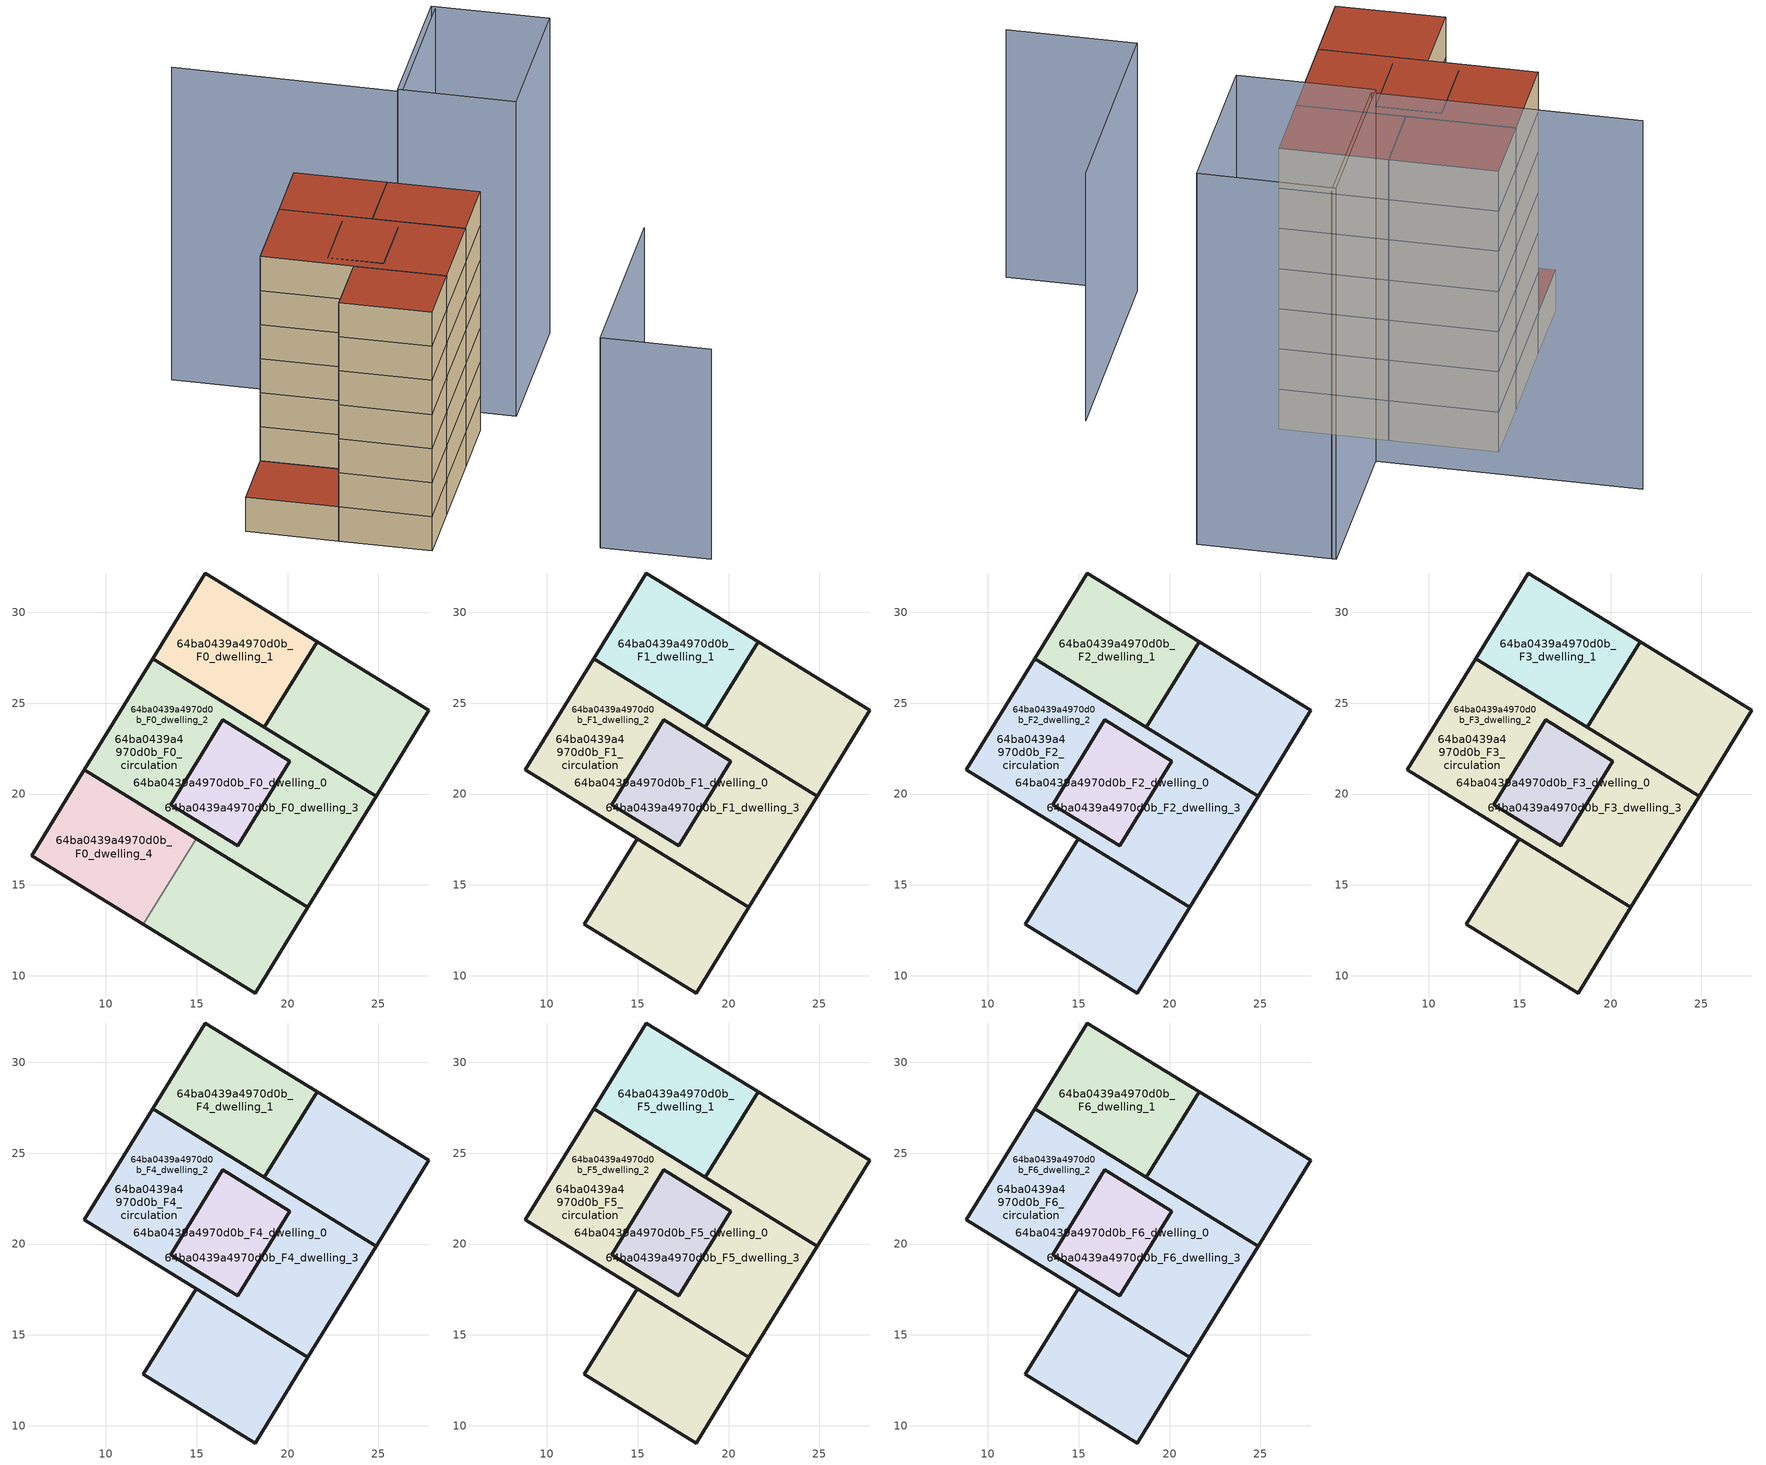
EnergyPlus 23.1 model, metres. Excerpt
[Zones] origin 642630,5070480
64ba0439a4970d0b_F0_dwelling_0
 floor ground (EU_floor_Construction): 18.73,23.67 24.88,19.89 21.12,13.77 14.97,17.55 8.82,21.33 12.58,27.45 z0; 27.78,24.61 24.88,19.89 18.73,23.67 21.63,28.39 z0
 wall outside (EU_wall_Construction): 27.78,24.61 21.63,28.39 18.73,23.67 24.88,19.89 27.78,24.61 z0:3
64ba0439a4970d0b_F0_dwelling_1
 floor ground (EU_floor_Construction): 21.63,28.39 18.73,23.67 12.58,27.45 15.48,32.17 z0
 wall outside (EU_wall_Construction): 21.63,28.39 15.48,32.17 12.58,27.45 18.73,23.67 21.63,28.39 z0:3
64ba0439a4970d0b_F0_dwelling_2
 floor ground (EU_floor_Construction): 24.88,19.89 21.12,13.77 14.97,17.55 17.26,17.14 20.13,21.81 18.73,23.67 z0; 18.73,23.67 20.13,21.81 16.44,24.07 13.57,19.41 17.26,17.14 14.97,17.55 8.82,21.33 12.58,27.45 z0; 27.78,24.61 24.88,19.89 18.73,23.67 21.63,28.39 z0; 21.12,13.77 18.22,9.05 12.07,12.83 14.97,17.55 z0; 20.13,21.81 17.26,17.14 13.57,19.41 16.44,24.07 z0
 wall outside (EU_wall_Construction): 21.12,13.77 24.88,19.89 18.73,23.67 12.58,27.45 8.82,21.33 14.97,17.55 21.12,13.77 z0:3
64ba0439a4970d0b_F0_dwelling_3
 floor ground (EU_floor_Construction): 21.12,13.77 18.22,9.05 12.07,12.83 14.97,17.55 z0; 18.73,23.67 24.88,19.89 21.12,13.77 14.97,17.55 8.82,21.33 12.58,27.45 z0
 wall outside (EU_wall_Construction): 12.07,12.83 18.22,9.05 21.12,13.77 14.97,17.55 z0:3
 wall to 64ba0439a4970d0b_F0_dwelling_4 (EU_wall_Construction): 14.97,17.55 12.07,12.83 z0:3
64ba0439a4970d0b_F0_dwelling_4
 floor ground (EU_floor_Construction): 14.97,17.55 12.07,12.83 5.92,16.6 8.82,21.33 z0
 wall outside (EU_wall_Construction): 14.97,17.55 8.82,21.33 5.92,16.6 12.07,12.83 z0:3
 roof outside (EU_roof_Construction): 12.07,12.83 14.97,17.55 8.82,21.33 5.92,16.6 z3
64ba0439a4970d0b_F0_circulation
 floor ground (EU_floor_Construction): 20.13,21.81 17.26,17.14 13.57,19.41 16.44,24.07 z0; 18.73,23.67 20.13,21.81 16.44,24.07 13.57,19.41 17.26,17.14 14.97,17.55 8.82,21.33 12.58,27.45 z0; 24.88,19.89 21.12,13.77 14.97,17.55 17.26,17.14 20.13,21.81 18.73,23.67 z0
 wall outside (EU_wall_Construction): 13.57,19.41 17.26,17.14 20.13,21.81 16.44,24.07 13.57,19.41 z0:3
64ba0439a4970d0b_F1_dwelling_0
 floor outside (EU_floor_Construction): 27.78,24.61 24.88,19.89 18.73,23.67 21.63,28.39 z3
 floor to 64ba0439a4970d0b_F0_dwelling_0 (EU_floor_Construction): 18.73,23.67 24.88,19.89 21.12,13.77 14.97,17.55 8.82,21.33 12.58,27.45 z3
 wall outside (EU_wall_Construction): 27.78,24.61 21.63,28.39 18.73,23.67 24.88,19.89 27.78,24.61 z3:6
64ba0439a4970d0b_F1_dwelling_1
 floor to 64ba0439a4970d0b_F0_dwelling_1 (EU_floor_Construction): 21.63,28.39 18.73,23.67 12.58,27.45 15.48,32.17 z3
 wall outside (EU_wall_Construction): 21.63,28.39 15.48,32.17 12.58,27.45 18.73,23.67 21.63,28.39 z3:6
64ba0439a4970d0b_F1_dwelling_2
 floor outside (EU_floor_Construction): 24.88,19.89 21.12,13.77 14.97,17.55 17.26,17.14 20.13,21.81 18.73,23.67 z3; 21.12,13.77 18.22,9.05 12.07,12.83 14.97,17.55 z3; 20.13,21.81 17.26,17.14 13.57,19.41 16.44,24.07 z3
 floor to 64ba0439a4970d0b_F0_dwelling_2 (EU_floor_Construction): 18.73,23.67 20.13,21.81 16.44,24.07 13.57,19.41 17.26,17.14 14.97,17.55 8.82,21.33 12.58,27.45 z3; 27.78,24.61 24.88,19.89 18.73,23.67 21.63,28.39 z3
 wall outside (EU_wall_Construction): 21.12,13.77 24.88,19.89 18.73,23.67 12.58,27.45 8.82,21.33 14.97,17.55 21.12,13.77 z3:6
64ba0439a4970d0b_F1_dwelling_3
 floor to 64ba0439a4970d0b_F0_dwelling_3 (EU_floor_Construction): 21.12,13.77 18.22,9.05 12.07,12.83 14.97,17.55 z3; 18.73,23.67 24.88,19.89 21.12,13.77 14.97,17.55 8.82,21.33 12.58,27.45 z3
 wall outside (EU_wall_Construction): 21.12,13.77 14.97,17.55 12.07,12.83 18.22,9.05 21.12,13.77 z3:6
64ba0439a4970d0b_F1_circulation
 floor to 64ba0439a4970d0b_F0_circulation (EU_floor_Construction): 20.13,21.81 17.26,17.14 13.57,19.41 16.44,24.07 z3; 18.73,23.67 20.13,21.81 16.44,24.07 13.57,19.41 17.26,17.14 14.97,17.55 8.82,21.33 12.58,27.45 z3; 24.88,19.89 21.12,13.77 14.97,17.55 17.26,17.14 20.13,21.81 18.73,23.67 z3
 wall outside (EU_wall_Construction): 13.57,19.41 17.26,17.14 20.13,21.81 16.44,24.07 13.57,19.41 z3:6
64ba0439a4970d0b_F2_dwelling_0
 floor outside (EU_floor_Construction): 27.78,24.61 24.88,19.89 18.73,23.67 21.63,28.39 z6
 floor to 64ba0439a4970d0b_F1_dwelling_0 (EU_floor_Construction): 18.73,23.67 24.88,19.89 21.12,13.77 14.97,17.55 8.82,21.33 12.58,27.45 z6
 wall outside (EU_wall_Construction): 27.78,24.61 21.63,28.39 18.73,23.67 24.88,19.89 27.78,24.61 z6:9
64ba0439a4970d0b_F2_dwelling_1
 floor to 64ba0439a4970d0b_F1_dwelling_1 (EU_floor_Construction): 21.63,28.39 18.73,23.67 12.58,27.45 15.48,32.17 z6
 wall outside (EU_wall_Construction): 21.63,28.39 15.48,32.17 12.58,27.45 18.73,23.67 21.63,28.39 z6:9
64ba0439a4970d0b_F2_dwelling_2
 floor outside (EU_floor_Construction): 24.88,19.89 21.12,13.77 14.97,17.55 17.26,17.14 20.13,21.81 18.73,23.67 z6; 21.12,13.77 18.22,9.05 12.07,12.83 14.97,17.55 z6; 20.13,21.81 17.26,17.14 13.57,19.41 16.44,24.07 z6
 floor to 64ba0439a4970d0b_F1_dwelling_2 (EU_floor_Construction): 18.73,23.67 20.13,21.81 16.44,24.07 13.57,19.41 17.26,17.14 14.97,17.55 8.82,21.33 12.58,27.45 z6; 27.78,24.61 24.88,19.89 18.73,23.67 21.63,28.39 z6
 wall outside (EU_wall_Construction): 21.12,13.77 24.88,19.89 18.73,23.67 12.58,27.45 8.82,21.33 14.97,17.55 21.12,13.77 z6:9
64ba0439a4970d0b_F2_dwelling_3
 floor to 64ba0439a4970d0b_F1_dwelling_3 (EU_floor_Construction): 21.12,13.77 18.22,9.05 12.07,12.83 14.97,17.55 z6; 18.73,23.67 24.88,19.89 21.12,13.77 14.97,17.55 8.82,21.33 12.58,27.45 z6
 wall outside (EU_wall_Construction): 21.12,13.77 14.97,17.55 12.07,12.83 18.22,9.05 21.12,13.77 z6:9
64ba0439a4970d0b_F2_circulation
 floor to 64ba0439a4970d0b_F1_circulation (EU_floor_Construction): 20.13,21.81 17.26,17.14 13.57,19.41 16.44,24.07 z6; 18.73,23.67 20.13,21.81 16.44,24.07 13.57,19.41 17.26,17.14 14.97,17.55 8.82,21.33 12.58,27.45 z6; 24.88,19.89 21.12,13.77 14.97,17.55 17.26,17.14 20.13,21.81 18.73,23.67 z6
 wall outside (EU_wall_Construction): 13.57,19.41 17.26,17.14 20.13,21.81 16.44,24.07 13.57,19.41 z6:9
64ba0439a4970d0b_F3_dwelling_0
 floor outside (EU_floor_Construction): 27.78,24.61 24.88,19.89 18.73,23.67 21.63,28.39 z9
 floor to 64ba0439a4970d0b_F2_dwelling_0 (EU_floor_Construction): 18.73,23.67 24.88,19.89 21.12,13.77 14.97,17.55 8.82,21.33 12.58,27.45 z9
 wall outside (EU_wall_Construction): 27.78,24.61 21.63,28.39 18.73,23.67 24.88,19.89 27.78,24.61 z9:12
64ba0439a4970d0b_F3_dwelling_1
 floor to 64ba0439a4970d0b_F2_dwelling_1 (EU_floor_Construction): 21.63,28.39 18.73,23.67 12.58,27.45 15.48,32.17 z9
 wall outside (EU_wall_Construction): 21.63,28.39 15.48,32.17 12.58,27.45 18.73,23.67 21.63,28.39 z9:12
64ba0439a4970d0b_F3_dwelling_2
 floor outside (EU_floor_Construction): 24.88,19.89 21.12,13.77 14.97,17.55 17.26,17.14 20.13,21.81 18.73,23.67 z9; 21.12,13.77 18.22,9.05 12.07,12.83 14.97,17.55 z9; 20.13,21.81 17.26,17.14 13.57,19.41 16.44,24.07 z9
 floor to 64ba0439a4970d0b_F2_dwelling_2 (EU_floor_Construction): 18.73,23.67 20.13,21.81 16.44,24.07 13.57,19.41 17.26,17.14 14.97,17.55 8.82,21.33 12.58,27.45 z9; 27.78,24.61 24.88,19.89 18.73,23.67 21.63,28.39 z9
 wall outside (EU_wall_Construction): 21.12,13.77 24.88,19.89 18.73,23.67 12.58,27.45 8.82,21.33 14.97,17.55 21.12,13.77 z9:12
64ba0439a4970d0b_F3_dwelling_3
 floor to 64ba0439a4970d0b_F2_dwelling_3 (EU_floor_Construction): 21.12,13.77 18.22,9.05 12.07,12.83 14.97,17.55 z9; 18.73,23.67 24.88,19.89 21.12,13.77 14.97,17.55 8.82,21.33 12.58,27.45 z9
 wall outside (EU_wall_Construction): 21.12,13.77 14.97,17.55 12.07,12.83 18.22,9.05 21.12,13.77 z9:12
64ba0439a4970d0b_F3_circulation
 floor to 64ba0439a4970d0b_F2_circulation (EU_floor_Construction): 20.13,21.81 17.26,17.14 13.57,19.41 16.44,24.07 z9; 18.73,23.67 20.13,21.81 16.44,24.07 13.57,19.41 17.26,17.14 14.97,17.55 8.82,21.33 12.58,27.45 z9; 24.88,19.89 21.12,13.77 14.97,17.55 17.26,17.14 20.13,21.81 18.73,23.67 z9
 wall outside (EU_wall_Construction): 13.57,19.41 17.26,17.14 20.13,21.81 16.44,24.07 13.57,19.41 z9:12
64ba0439a4970d0b_F4_dwelling_0
 floor outside (EU_floor_Construction): 27.78,24.61 24.88,19.89 18.73,23.67 21.63,28.39 z12
 floor to 64ba0439a4970d0b_F3_dwelling_0 (EU_floor_Construction): 18.73,23.67 24.88,19.89 21.12,13.77 14.97,17.55 8.82,21.33 12.58,27.45 z12
 wall outside (EU_wall_Construction): 27.78,24.61 21.63,28.39 18.73,23.67 24.88,19.89 27.78,24.61 z12:15
64ba0439a4970d0b_F4_dwelling_1
 floor to 64ba0439a4970d0b_F3_dwelling_1 (EU_floor_Construction): 21.63,28.39 18.73,23.67 12.58,27.45 15.48,32.17 z12
 wall outside (EU_wall_Construction): 21.63,28.39 15.48,32.17 12.58,27.45 18.73,23.67 21.63,28.39 z12:15
64ba0439a4970d0b_F4_dwelling_2
 floor outside (EU_floor_Construction): 24.88,19.89 21.12,13.77 14.97,17.55 17.26,17.14 20.13,21.81 18.73,23.67 z12; 21.12,13.77 18.22,9.05 12.07,12.83 14.97,17.55 z12; 20.13,21.81 17.26,17.14 13.57,19.41 16.44,24.07 z12
 floor to 64ba0439a4970d0b_F3_dwelling_2 (EU_floor_Construction): 18.73,23.67 20.13,21.81 16.44,24.07 13.57,19.41 17.26,17.14 14.97,17.55 8.82,21.33 12.58,27.45 z12; 27.78,24.61 24.88,19.89 18.73,23.67 21.63,28.39 z12
 wall outside (EU_wall_Construction): 21.12,13.77 24.88,19.89 18.73,23.67 12.58,27.45 8.82,21.33 14.97,17.55 21.12,13.77 z12:15
64ba0439a4970d0b_F4_dwelling_3
 floor to 64ba0439a4970d0b_F3_dwelling_3 (EU_floor_Construction): 21.12,13.77 18.22,9.05 12.07,12.83 14.97,17.55 z12; 18.73,23.67 24.88,19.89 21.12,13.77 14.97,17.55 8.82,21.33 12.58,27.45 z12
 wall outside (EU_wall_Construction): 21.12,13.77 14.97,17.55 12.07,12.83 18.22,9.05 21.12,13.77 z12:15
64ba0439a4970d0b_F4_circulation
 floor to 64ba0439a4970d0b_F3_circulation (EU_floor_Construction): 20.13,21.81 17.26,17.14 13.57,19.41 16.44,24.07 z12; 18.73,23.67 20.13,21.81 16.44,24.07 13.57,19.41 17.26,17.14 14.97,17.55 8.82,21.33 12.58,27.45 z12; 24.88,19.89 21.12,13.77 14.97,17.55 17.26,17.14 20.13,21.81 18.73,23.67 z12
 wall outside (EU_wall_Construction): 13.57,19.41 17.26,17.14 20.13,21.81 16.44,24.07 13.57,19.41 z12:15
64ba0439a4970d0b_F5_dwelling_0
 floor outside (EU_floor_Construction): 27.78,24.61 24.88,19.89 18.73,23.67 21.63,28.39 z15
 floor to 64ba0439a4970d0b_F4_dwelling_0 (EU_floor_Construction): 18.73,23.67 24.88,19.89 21.12,13.77 14.97,17.55 8.82,21.33 12.58,27.45 z15
 wall outside (EU_wall_Construction): 27.78,24.61 21.63,28.39 18.73,23.67 24.88,19.89 27.78,24.61 z15:18
64ba0439a4970d0b_F5_dwelling_1
 floor to 64ba0439a4970d0b_F4_dwelling_1 (EU_floor_Construction): 21.63,28.39 18.73,23.67 12.58,27.45 15.48,32.17 z15
 wall outside (EU_wall_Construction): 21.63,28.39 15.48,32.17 12.58,27.45 18.73,23.67 21.63,28.39 z15:18
64ba0439a4970d0b_F5_dwelling_2
 floor outside (EU_floor_Construction): 24.88,19.89 21.12,13.77 14.97,17.55 17.26,17.14 20.13,21.81 18.73,23.67 z15; 21.12,13.77 18.22,9.05 12.07,12.83 14.97,17.55 z15; 20.13,21.81 17.26,17.14 13.57,19.41 16.44,24.07 z15
 floor to 64ba0439a4970d0b_F4_dwelling_2 (EU_floor_Construction): 18.73,23.67 20.13,21.81 16.44,24.07 13.57,19.41 17.26,17.14 14.97,17.55 8.82,21.33 12.58,27.45 z15; 27.78,24.61 24.88,19.89 18.73,23.67 21.63,28.39 z15
 wall outside (EU_wall_Construction): 21.12,13.77 24.88,19.89 18.73,23.67 12.58,27.45 8.82,21.33 14.97,17.55 21.12,13.77 z15:18
64ba0439a4970d0b_F5_dwelling_3
 floor to 64ba0439a4970d0b_F4_dwelling_3 (EU_floor_Construction): 21.12,13.77 18.22,9.05 12.07,12.83 14.97,17.55 z15; 18.73,23.67 24.88,19.89 21.12,13.77 14.97,17.55 8.82,21.33 12.58,27.45 z15
 wall outside (EU_wall_Construction): 21.12,13.77 14.97,17.55 12.07,12.83 18.22,9.05 21.12,13.77 z15:18
64ba0439a4970d0b_F5_circulation
 floor to 64ba0439a4970d0b_F4_circulation (EU_floor_Construction): 20.13,21.81 17.26,17.14 13.57,19.41 16.44,24.07 z15; 18.73,23.67 20.13,21.81 16.44,24.07 13.57,19.41 17.26,17.14 14.97,17.55 8.82,21.33 12.58,27.45 z15; 24.88,19.89 21.12,13.77 14.97,17.55 17.26,17.14 20.13,21.81 18.73,23.67 z15
 wall outside (EU_wall_Construction): 13.57,19.41 17.26,17.14 20.13,21.81 16.44,24.07 13.57,19.41 z15:18
64ba0439a4970d0b_F6_dwelling_0
 floor outside (EU_floor_Construction): 27.78,24.61 24.88,19.89 18.73,23.67 21.63,28.39 z18
 floor to 64ba0439a4970d0b_F5_dwelling_0 (EU_floor_Construction): 18.73,23.67 24.88,19.89 21.12,13.77 14.97,17.55 8.82,21.33 12.58,27.45 z18
 wall outside (EU_wall_Construction): 27.78,24.61 21.63,28.39 18.73,23.67 24.88,19.89 27.78,24.61 z18:21
 roof outside (EU_roof_Construction): 24.88,19.89 27.78,24.61 21.63,28.39 18.73,23.67 z21; 21.12,13.77 24.88,19.89 18.73,23.67 12.58,27.45 8.82,21.33 14.97,17.55 z21
64ba0439a4970d0b_F6_dwelling_1
 floor to 64ba0439a4970d0b_F5_dwelling_1 (EU_floor_Construction): 21.63,28.39 18.73,23.67 12.58,27.45 15.48,32.17 z18
 wall outside (EU_wall_Construction): 21.63,28.39 15.48,32.17 12.58,27.45 18.73,23.67 21.63,28.39 z18:21
 roof outside (EU_roof_Construction): 18.73,23.67 21.63,28.39 15.48,32.17 12.58,27.45 z21
64ba0439a4970d0b_F6_dwelling_2
 floor outside (EU_floor_Construction): 24.88,19.89 21.12,13.77 14.97,17.55 17.26,17.14 20.13,21.81 18.73,23.67 z18; 21.12,13.77 18.22,9.05 12.07,12.83 14.97,17.55 z18; 20.13,21.81 17.26,17.14 13.57,19.41 16.44,24.07 z18
 floor to 64ba0439a4970d0b_F5_dwelling_2 (EU_floor_Construction): 18.73,23.67 20.13,21.81 16.44,24.07 13.57,19.41 17.26,17.14 14.97,17.55 8.82,21.33 12.58,27.45 z18; 27.78,24.61 24.88,19.89 18.73,23.67 21.63,28.39 z18
 wall outside (EU_wall_Construction): 21.12,13.77 24.88,19.89 18.73,23.67 12.58,27.45 8.82,21.33 14.97,17.55 21.12,13.77 z18:21
 roof outside (EU_roof_Construction): 17.26,17.14 13.57,19.41 16.44,24.07 20.13,21.81 18.73,23.67 12.58,27.45 8.82,21.33 14.97,17.55 z21; 21.12,13.77 24.88,19.89 18.73,23.67 20.13,21.81 17.26,17.14 14.97,17.55 z21; 24.88,19.89 27.78,24.61 21.63,28.39 18.73,23.67 z21; 18.22,9.05 21.12,13.77 14.97,17.55 12.07,12.83 z21; 17.26,17.14 20.13,21.81 16.44,24.07 13.57,19.41 z21
64ba0439a4970d0b_F6_dwelling_3
 floor to 64ba0439a4970d0b_F5_dwelling_3 (EU_floor_Construction): 21.12,13.77 18.22,9.05 12.07,12.83 14.97,17.55 z18; 18.73,23.67 24.88,19.89 21.12,13.77 14.97,17.55 8.82,21.33 12.58,27.45 z18
 wall outside (EU_wall_Construction): 21.12,13.77 14.97,17.55 12.07,12.83 18.22,9.05 21.12,13.77 z18:21
 roof outside (EU_roof_Construction): 18.22,9.05 21.12,13.77 14.97,17.55 12.07,12.83 z21; 21.12,13.77 24.88,19.89 18.73,23.67 12.58,27.45 8.82,21.33 14.97,17.55 z21
64ba0439a4970d0b_F6_circulation
 floor to 64ba0439a4970d0b_F5_circulation (EU_floor_Construction): 20.13,21.81 17.26,17.14 13.57,19.41 16.44,24.07 z18; 18.73,23.67 20.13,21.81 16.44,24.07 13.57,19.41 17.26,17.14 14.97,17.55 8.82,21.33 12.58,27.45 z18; 24.88,19.89 21.12,13.77 14.97,17.55 17.26,17.14 20.13,21.81 18.73,23.67 z18
 wall outside (EU_wall_Construction): 13.57,19.41 17.26,17.14 20.13,21.81 16.44,24.07 13.57,19.41 z18:21
 roof outside (EU_roof_Construction): 17.26,17.14 13.57,19.41 16.44,24.07 20.13,21.81 18.73,23.67 12.58,27.45 8.82,21.33 14.97,17.55 z21; 17.26,17.14 20.13,21.81 16.44,24.07 13.57,19.41 z21; 21.12,13.77 24.88,19.89 18.73,23.67 20.13,21.81 17.26,17.14 14.97,17.55 z21
shading: 37.66,0.64 30.35,5.12 / 30.35,5.12 39.07,19.35 z0:18.5; 37.7,36.4 31.06,25.66 / 31.06,25.66 23.26,30.47 / 23.26,30.47 29.9,41.22 / 29.9,41.22 37.7,36.4 z0:27.7; 30.13,41.04 23.56,30.36 / 23.56,30.36 8.39,39.7 z0:27.5
[Building]
EU S2 Campaign: North Axis=0; Terrain=City; Solar Distribution=FullExterior
[Site:Location]
Lyon-Bron: Latitude=45.75; Longitude=5; Time Zone=1; Elevation=198
[SizingPeriod:WeatherFileDays]
AnnualSizingPeriod: Begin Month=1; Begin Day of Month=1; End Month=12; End Day of Month=31; Day of Week for Start Day=Monday; Use Weather File Daylight Saving Period=No; Use Weather File Rain and Snow Indicators=No
[MATERIAL]
EU_InternalMass_Material: Roughness=MediumRough; Thickness=0.1; Conductivity=1; Density=1800; Specific Heat=900; Thermal Absorptance=0.9; Solar Absorptance=0.7; Visible Absorptance=0.7
[MATERIAL:NOMASS] Roughness=MediumRough; Thermal Absorptance=0.9; Solar Absorptance=0.7; Visible Absorptance=0.7
Name | Thermal Resistance
EU_wall_NoMass | 0.776494
EU_roof_NoMass | 0.486893
EU_floor_NoMass | 0.421597
[CONSTRUCTION]
EU_wall_Construction: EU_wall_NoMass
EU_roof_Construction: EU_roof_NoMass
EU_floor_Construction: EU_floor_NoMass
EU_InternalMass_Construction: EU_InternalMass_Material
[ZONE] Type=1; Multiplier=1; Ceiling Height=autocalculate; Floor Area=autocalculate; Part of Total Floor Area=Yes
Name | Volume
64ba0439a4970d0b_F0_dwelling_0; 64ba0439a4970d0b_F1_dwelling_0; 64ba0439a4970d0b_F2_dwelling_0; 64ba0439a4970d0b_F3_dwelling_0; 64ba0439a4970d0b_F4_dwelling_0; 64ba0439a4970d0b_F5_dwelling_0; 64ba0439a4970d0b_F6_dwelling_0 | 431.171
64ba0439a4970d0b_F0_dwelling_1; 64ba0439a4970d0b_F1_dwelling_1; 64ba0439a4970d0b_F2_dwelling_1; 64ba0439a4970d0b_F3_dwelling_1; 64ba0439a4970d0b_F4_dwelling_1; 64ba0439a4970d0b_F5_dwelling_1; 64ba0439a4970d0b_F6_dwelling_1; 64ba0439a4970d0b_F0_dwelling_4 | 119.99
64ba0439a4970d0b_F0_dwelling_2; 64ba0439a4970d0b_F1_dwelling_2; 64ba0439a4970d0b_F2_dwelling_2; 64ba0439a4970d0b_F3_dwelling_2; 64ba0439a4970d0b_F4_dwelling_2; 64ba0439a4970d0b_F5_dwelling_2; 64ba0439a4970d0b_F6_dwelling_2 | 551.163
64ba0439a4970d0b_F0_dwelling_3; 64ba0439a4970d0b_F1_dwelling_3; 64ba0439a4970d0b_F2_dwelling_3; 64ba0439a4970d0b_F3_dwelling_3; 64ba0439a4970d0b_F4_dwelling_3; 64ba0439a4970d0b_F5_dwelling_3; 64ba0439a4970d0b_F6_dwelling_3 | 431.172
64ba0439a4970d0b_F0_circulation; 64ba0439a4970d0b_F1_circulation; 64ba0439a4970d0b_F2_circulation; 64ba0439a4970d0b_F3_circulation; 64ba0439a4970d0b_F4_circulation; 64ba0439a4970d0b_F5_circulation; 64ba0439a4970d0b_F6_circulation | 311.18
[INTERNALMASS] Construction=EU_InternalMass_Construction
Name | Zone or ZoneList | Surface Area
64ba0439a4970d0b_F0_dwelling_0_EU_InternalMass | 64ba0439a4970d0b_F0_dwelling_0 | 39.9966
64ba0439a4970d0b_F0_dwelling_1_EU_InternalMass | 64ba0439a4970d0b_F0_dwelling_1 | 39.9966
64ba0439a4970d0b_F0_dwelling_2_EU_InternalMass | 64ba0439a4970d0b_F0_dwelling_2 | 79.9932
64ba0439a4970d0b_F0_dwelling_3_EU_InternalMass | 64ba0439a4970d0b_F0_dwelling_3 | 39.9966
64ba0439a4970d0b_F0_dwelling_4_EU_InternalMass | 64ba0439a4970d0b_F0_dwelling_4 | 39.9966
64ba0439a4970d0b_F1_dwelling_0_EU_InternalMass | 64ba0439a4970d0b_F1_dwelling_0 | 59.9949
64ba0439a4970d0b_F1_dwelling_1_EU_InternalMass | 64ba0439a4970d0b_F1_dwelling_1 | 59.9949
64ba0439a4970d0b_F1_dwelling_2_EU_InternalMass | 64ba0439a4970d0b_F1_dwelling_2 | 59.9949
64ba0439a4970d0b_F1_dwelling_3_EU_InternalMass | 64ba0439a4970d0b_F1_dwelling_3 | 59.9949
64ba0439a4970d0b_F2_dwelling_0_EU_InternalMass | 64ba0439a4970d0b_F2_dwelling_0 | 59.9949
64ba0439a4970d0b_F2_dwelling_1_EU_InternalMass | 64ba0439a4970d0b_F2_dwelling_1 | 59.9949
64ba0439a4970d0b_F2_dwelling_2_EU_InternalMass | 64ba0439a4970d0b_F2_dwelling_2 | 59.9949
64ba0439a4970d0b_F2_dwelling_3_EU_InternalMass | 64ba0439a4970d0b_F2_dwelling_3 | 59.9949
64ba0439a4970d0b_F3_dwelling_0_EU_InternalMass | 64ba0439a4970d0b_F3_dwelling_0 | 59.9949
64ba0439a4970d0b_F3_dwelling_1_EU_InternalMass | 64ba0439a4970d0b_F3_dwelling_1 | 59.9949
64ba0439a4970d0b_F3_dwelling_2_EU_InternalMass | 64ba0439a4970d0b_F3_dwelling_2 | 59.9949
64ba0439a4970d0b_F3_dwelling_3_EU_InternalMass | 64ba0439a4970d0b_F3_dwelling_3 | 59.9949
64ba0439a4970d0b_F4_dwelling_0_EU_InternalMass | 64ba0439a4970d0b_F4_dwelling_0 | 59.9949
64ba0439a4970d0b_F4_dwelling_1_EU_InternalMass | 64ba0439a4970d0b_F4_dwelling_1 | 59.9949
64ba0439a4970d0b_F4_dwelling_2_EU_InternalMass | 64ba0439a4970d0b_F4_dwelling_2 | 59.9949
64ba0439a4970d0b_F4_dwelling_3_EU_InternalMass | 64ba0439a4970d0b_F4_dwelling_3 | 59.9949
64ba0439a4970d0b_F5_dwelling_0_EU_InternalMass | 64ba0439a4970d0b_F5_dwelling_0 | 59.9949
64ba0439a4970d0b_F5_dwelling_1_EU_InternalMass | 64ba0439a4970d0b_F5_dwelling_1 | 59.9949
64ba0439a4970d0b_F5_dwelling_2_EU_InternalMass | 64ba0439a4970d0b_F5_dwelling_2 | 59.9949
64ba0439a4970d0b_F5_dwelling_3_EU_InternalMass | 64ba0439a4970d0b_F5_dwelling_3 | 59.9949
64ba0439a4970d0b_F6_dwelling_0_EU_InternalMass | 64ba0439a4970d0b_F6_dwelling_0 | 59.9949
64ba0439a4970d0b_F6_dwelling_1_EU_InternalMass | 64ba0439a4970d0b_F6_dwelling_1 | 59.9949
64ba0439a4970d0b_F6_dwelling_2_EU_InternalMass | 64ba0439a4970d0b_F6_dwelling_2 | 59.9949
64ba0439a4970d0b_F6_dwelling_3_EU_InternalMass | 64ba0439a4970d0b_F6_dwelling_3 | 59.9949
[OTHEREQUIPMENT] Fuel Type=Electricity; Design Level Calculation Method=Watts/Area; Power per Zone Floor Area=1; Fraction Latent=0; Fraction Radiant=0; Fraction Lost=0; Carbon Dioxide Generation Rate=0; EndUse Subcategory=EU_Step8_InternalGains
Name | Zone or ZoneList or Space or SpaceList | Schedule
EU_Step8_InternalGain_64ba0439a4970d0b_F0_dwelling_0_f000 | 64ba0439a4970d0b_F0_dwelling_0 | EU_Step8_GainSchedule_64ba0439a4970d0b_F0_dwelling_0_f000
EU_Step8_InternalGain_64ba0439a4970d0b_F0_dwelling_1_f000 | 64ba0439a4970d0b_F0_dwelling_1 | EU_Step8_GainSchedule_64ba0439a4970d0b_F0_dwelling_1_f000
EU_Step8_InternalGain_64ba0439a4970d0b_F0_dwelling_2_f000 | 64ba0439a4970d0b_F0_dwelling_2 | EU_Step8_GainSchedule_64ba0439a4970d0b_F0_dwelling_2_f000
EU_Step8_InternalGain_64ba0439a4970d0b_F0_dwelling_3_f000 | 64ba0439a4970d0b_F0_dwelling_3 | EU_Step8_GainSchedule_64ba0439a4970d0b_F0_dwelling_3_f000
EU_Step8_InternalGain_64ba0439a4970d0b_F0_dwelling_4_f000 | 64ba0439a4970d0b_F0_dwelling_4 | EU_Step8_GainSchedule_64ba0439a4970d0b_F0_dwelling_4_f000
EU_Step8_InternalGain_64ba0439a4970d0b_F1_dwelling_0_f000 | 64ba0439a4970d0b_F1_dwelling_0 | EU_Step8_GainSchedule_64ba0439a4970d0b_F1_dwelling_0_f000
EU_Step8_InternalGain_64ba0439a4970d0b_F1_dwelling_1_f000 | 64ba0439a4970d0b_F1_dwelling_1 | EU_Step8_GainSchedule_64ba0439a4970d0b_F1_dwelling_1_f000
EU_Step8_InternalGain_64ba0439a4970d0b_F1_dwelling_2_f000 | 64ba0439a4970d0b_F1_dwelling_2 | EU_Step8_GainSchedule_64ba0439a4970d0b_F1_dwelling_2_f000
EU_Step8_InternalGain_64ba0439a4970d0b_F1_dwelling_3_f000 | 64ba0439a4970d0b_F1_dwelling_3 | EU_Step8_GainSchedule_64ba0439a4970d0b_F1_dwelling_3_f000
EU_Step8_InternalGain_64ba0439a4970d0b_F2_dwelling_0_f000 | 64ba0439a4970d0b_F2_dwelling_0 | EU_Step8_GainSchedule_64ba0439a4970d0b_F2_dwelling_0_f000
EU_Step8_InternalGain_64ba0439a4970d0b_F2_dwelling_1_f000 | 64ba0439a4970d0b_F2_dwelling_1 | EU_Step8_GainSchedule_64ba0439a4970d0b_F2_dwelling_1_f000
EU_Step8_InternalGain_64ba0439a4970d0b_F2_dwelling_2_f000 | 64ba0439a4970d0b_F2_dwelling_2 | EU_Step8_GainSchedule_64ba0439a4970d0b_F2_dwelling_2_f000
EU_Step8_InternalGain_64ba0439a4970d0b_F2_dwelling_3_f000 | 64ba0439a4970d0b_F2_dwelling_3 | EU_Step8_GainSchedule_64ba0439a4970d0b_F2_dwelling_3_f000
EU_Step8_InternalGain_64ba0439a4970d0b_F3_dwelling_0_f000 | 64ba0439a4970d0b_F3_dwelling_0 | EU_Step8_GainSchedule_64ba0439a4970d0b_F3_dwelling_0_f000
EU_Step8_InternalGain_64ba0439a4970d0b_F3_dwelling_1_f000 | 64ba0439a4970d0b_F3_dwelling_1 | EU_Step8_GainSchedule_64ba0439a4970d0b_F3_dwelling_1_f000
EU_Step8_InternalGain_64ba0439a4970d0b_F3_dwelling_2_f000 | 64ba0439a4970d0b_F3_dwelling_2 | EU_Step8_GainSchedule_64ba0439a4970d0b_F3_dwelling_2_f000
EU_Step8_InternalGain_64ba0439a4970d0b_F3_dwelling_3_f000 | 64ba0439a4970d0b_F3_dwelling_3 | EU_Step8_GainSchedule_64ba0439a4970d0b_F3_dwelling_3_f000
EU_Step8_InternalGain_64ba0439a4970d0b_F4_dwelling_0_f000 | 64ba0439a4970d0b_F4_dwelling_0 | EU_Step8_GainSchedule_64ba0439a4970d0b_F4_dwelling_0_f000
EU_Step8_InternalGain_64ba0439a4970d0b_F4_dwelling_1_f000 | 64ba0439a4970d0b_F4_dwelling_1 | EU_Step8_GainSchedule_64ba0439a4970d0b_F4_dwelling_1_f000
EU_Step8_InternalGain_64ba0439a4970d0b_F4_dwelling_2_f000 | 64ba0439a4970d0b_F4_dwelling_2 | EU_Step8_GainSchedule_64ba0439a4970d0b_F4_dwelling_2_f000
EU_Step8_InternalGain_64ba0439a4970d0b_F4_dwelling_3_f000 | 64ba0439a4970d0b_F4_dwelling_3 | EU_Step8_GainSchedule_64ba0439a4970d0b_F4_dwelling_3_f000
EU_Step8_InternalGain_64ba0439a4970d0b_F5_dwelling_0_f000 | 64ba0439a4970d0b_F5_dwelling_0 | EU_Step8_GainSchedule_64ba0439a4970d0b_F5_dwelling_0_f000
EU_Step8_InternalGain_64ba0439a4970d0b_F5_dwelling_1_f000 | 64ba0439a4970d0b_F5_dwelling_1 | EU_Step8_GainSchedule_64ba0439a4970d0b_F5_dwelling_1_f000
EU_Step8_InternalGain_64ba0439a4970d0b_F5_dwelling_2_f000 | 64ba0439a4970d0b_F5_dwelling_2 | EU_Step8_GainSchedule_64ba0439a4970d0b_F5_dwelling_2_f000
EU_Step8_InternalGain_64ba0439a4970d0b_F5_dwelling_3_f000 | 64ba0439a4970d0b_F5_dwelling_3 | EU_Step8_GainSchedule_64ba0439a4970d0b_F5_dwelling_3_f000
EU_Step8_InternalGain_64ba0439a4970d0b_F6_dwelling_0_f000 | 64ba0439a4970d0b_F6_dwelling_0 | EU_Step8_GainSchedule_64ba0439a4970d0b_F6_dwelling_0_f000
EU_Step8_InternalGain_64ba0439a4970d0b_F6_dwelling_1_f000 | 64ba0439a4970d0b_F6_dwelling_1 | EU_Step8_GainSchedule_64ba0439a4970d0b_F6_dwelling_1_f000
EU_Step8_InternalGain_64ba0439a4970d0b_F6_dwelling_2_f000 | 64ba0439a4970d0b_F6_dwelling_2 | EU_Step8_GainSchedule_64ba0439a4970d0b_F6_dwelling_2_f000
EU_Step8_InternalGain_64ba0439a4970d0b_F6_dwelling_3_f000 | 64ba0439a4970d0b_F6_dwelling_3 | EU_Step8_GainSchedule_64ba0439a4970d0b_F6_dwelling_3_f000
[ZONEINFILTRATION:DESIGNFLOWRATE] Schedule=EU_AlwaysOn; Design Flow Rate Calculation Method=Flow/Area; Flow Rate per Floor Area=0.0005; Constant Term Coefficient=1; Temperature Term Coefficient=0; Velocity Term Coefficient=0; Velocity Squared Term Coefficient=0
Name | Zone or ZoneList or Space or SpaceList
EU_Circulation_Infiltration_64ba0439a4970d0b_F0_circulation | 64ba0439a4970d0b_F0_circulation
EU_Circulation_Infiltration_64ba0439a4970d0b_F1_circulation | 64ba0439a4970d0b_F1_circulation
EU_Circulation_Infiltration_64ba0439a4970d0b_F2_circulation | 64ba0439a4970d0b_F2_circulation
EU_Circulation_Infiltration_64ba0439a4970d0b_F3_circulation | 64ba0439a4970d0b_F3_circulation
EU_Circulation_Infiltration_64ba0439a4970d0b_F4_circulation | 64ba0439a4970d0b_F4_circulation
EU_Circulation_Infiltration_64ba0439a4970d0b_F5_circulation | 64ba0439a4970d0b_F5_circulation
EU_Circulation_Infiltration_64ba0439a4970d0b_F6_circulation | 64ba0439a4970d0b_F6_circulation
[ZONEVENTILATION:DESIGNFLOWRATE] Schedule=EU_AlwaysOn; Design Flow Rate Calculation Method=AirChanges/Hour; Air Changes per Hour=0.693814; Ventilation Type=Natural; Fan Pressure Rise=0; Fan Total Efficiency=1; Constant Term Coefficient=1; Temperature Term Coefficient=0; Velocity Term Coefficient=0; Velocity Squared Term Coefficient=0; Minimum Indoor Temperature=-100; Maximum Indoor Temperature=100; Delta Temperature=-100; Minimum Outdoor Temperature=-100; Maximum Outdoor Temperature=100; Maximum Wind Speed=40
Name | Zone or ZoneList or Space or SpaceList
EU_ConstantAir_64ba0439a4970d0b_F0_dwelling_0 | 64ba0439a4970d0b_F0_dwelling_0
EU_ConstantAir_64ba0439a4970d0b_F0_dwelling_1 | 64ba0439a4970d0b_F0_dwelling_1
EU_ConstantAir_64ba0439a4970d0b_F0_dwelling_2 | 64ba0439a4970d0b_F0_dwelling_2
EU_ConstantAir_64ba0439a4970d0b_F0_dwelling_3 | 64ba0439a4970d0b_F0_dwelling_3
EU_ConstantAir_64ba0439a4970d0b_F0_dwelling_4 | 64ba0439a4970d0b_F0_dwelling_4
EU_ConstantAir_64ba0439a4970d0b_F1_dwelling_0 | 64ba0439a4970d0b_F1_dwelling_0
EU_ConstantAir_64ba0439a4970d0b_F1_dwelling_1 | 64ba0439a4970d0b_F1_dwelling_1
EU_ConstantAir_64ba0439a4970d0b_F1_dwelling_2 | 64ba0439a4970d0b_F1_dwelling_2
EU_ConstantAir_64ba0439a4970d0b_F1_dwelling_3 | 64ba0439a4970d0b_F1_dwelling_3
EU_ConstantAir_64ba0439a4970d0b_F2_dwelling_0 | 64ba0439a4970d0b_F2_dwelling_0
EU_ConstantAir_64ba0439a4970d0b_F2_dwelling_1 | 64ba0439a4970d0b_F2_dwelling_1
EU_ConstantAir_64ba0439a4970d0b_F2_dwelling_2 | 64ba0439a4970d0b_F2_dwelling_2
EU_ConstantAir_64ba0439a4970d0b_F2_dwelling_3 | 64ba0439a4970d0b_F2_dwelling_3
EU_ConstantAir_64ba0439a4970d0b_F3_dwelling_0 | 64ba0439a4970d0b_F3_dwelling_0
EU_ConstantAir_64ba0439a4970d0b_F3_dwelling_1 | 64ba0439a4970d0b_F3_dwelling_1
EU_ConstantAir_64ba0439a4970d0b_F3_dwelling_2 | 64ba0439a4970d0b_F3_dwelling_2
EU_ConstantAir_64ba0439a4970d0b_F3_dwelling_3 | 64ba0439a4970d0b_F3_dwelling_3
EU_ConstantAir_64ba0439a4970d0b_F4_dwelling_0 | 64ba0439a4970d0b_F4_dwelling_0
EU_ConstantAir_64ba0439a4970d0b_F4_dwelling_1 | 64ba0439a4970d0b_F4_dwelling_1
EU_ConstantAir_64ba0439a4970d0b_F4_dwelling_2 | 64ba0439a4970d0b_F4_dwelling_2
EU_ConstantAir_64ba0439a4970d0b_F4_dwelling_3 | 64ba0439a4970d0b_F4_dwelling_3
EU_ConstantAir_64ba0439a4970d0b_F5_dwelling_0 | 64ba0439a4970d0b_F5_dwelling_0
EU_ConstantAir_64ba0439a4970d0b_F5_dwelling_1 | 64ba0439a4970d0b_F5_dwelling_1
EU_ConstantAir_64ba0439a4970d0b_F5_dwelling_2 | 64ba0439a4970d0b_F5_dwelling_2
EU_ConstantAir_64ba0439a4970d0b_F5_dwelling_3 | 64ba0439a4970d0b_F5_dwelling_3
EU_ConstantAir_64ba0439a4970d0b_F6_dwelling_0 | 64ba0439a4970d0b_F6_dwelling_0
EU_ConstantAir_64ba0439a4970d0b_F6_dwelling_1 | 64ba0439a4970d0b_F6_dwelling_1
EU_ConstantAir_64ba0439a4970d0b_F6_dwelling_2 | 64ba0439a4970d0b_F6_dwelling_2
EU_ConstantAir_64ba0439a4970d0b_F6_dwelling_3 | 64ba0439a4970d0b_F6_dwelling_3
[HVACTEMPLATE:THERMOSTAT] Constant Heating Setpoint=20; Constant Cooling Setpoint=50
EU_HeatOnly_64ba0439a4970d0b_F0_dwelling_0; EU_HeatOnly_64ba0439a4970d0b_F0_dwelling_1; EU_HeatOnly_64ba0439a4970d0b_F0_dwelling_2; EU_HeatOnly_64ba0439a4970d0b_F0_dwelling_3; EU_HeatOnly_64ba0439a4970d0b_F0_dwelling_4; EU_HeatOnly_64ba0439a4970d0b_F1_dwelling_0; EU_HeatOnly_64ba0439a4970d0b_F1_dwelling_1; EU_HeatOnly_64ba0439a4970d0b_F1_dwelling_2; EU_HeatOnly_64ba0439a4970d0b_F1_dwelling_3; EU_HeatOnly_64ba0439a4970d0b_F2_dwelling_0; EU_HeatOnly_64ba0439a4970d0b_F2_dwelling_1; EU_HeatOnly_64ba0439a4970d0b_F2_dwelling_2; EU_HeatOnly_64ba0439a4970d0b_F2_dwelling_3; EU_HeatOnly_64ba0439a4970d0b_F3_dwelling_0; EU_HeatOnly_64ba0439a4970d0b_F3_dwelling_1; EU_HeatOnly_64ba0439a4970d0b_F3_dwelling_2; EU_HeatOnly_64ba0439a4970d0b_F3_dwelling_3; EU_HeatOnly_64ba0439a4970d0b_F4_dwelling_0; EU_HeatOnly_64ba0439a4970d0b_F4_dwelling_1; EU_HeatOnly_64ba0439a4970d0b_F4_dwelling_2; EU_HeatOnly_64ba0439a4970d0b_F4_dwelling_3; EU_HeatOnly_64ba0439a4970d0b_F5_dwelling_0; EU_HeatOnly_64ba0439a4970d0b_F5_dwelling_1; EU_HeatOnly_64ba0439a4970d0b_F5_dwelling_2; EU_HeatOnly_64ba0439a4970d0b_F5_dwelling_3; EU_HeatOnly_64ba0439a4970d0b_F6_dwelling_0; EU_HeatOnly_64ba0439a4970d0b_F6_dwelling_1; EU_HeatOnly_64ba0439a4970d0b_F6_dwelling_2; EU_HeatOnly_64ba0439a4970d0b_F6_dwelling_3
[HVACTEMPLATE:ZONE:IDEALLOADSAIRSYSTEM] System Availability Schedule=EU_AlwaysOn; Maximum Heating Supply Air Temperature=50; Minimum Cooling Supply Air Temperature=13; Maximum Heating Supply Air Humidity Ratio=0.0156; Minimum Cooling Supply Air Humidity Ratio=0.0077; Heating Limit=NoLimit; Cooling Limit=NoLimit; Heating Availability Schedule=EU_AlwaysOn; Cooling Availability Schedule=EU_CoolingOff; Dehumidification Control Type=ConstantSensibleHeatRatio; Cooling Sensible Heat Ratio=0.7; Dehumidification Setpoint=60; Humidification Control Type=None; Humidification Setpoint=30; Outdoor Air Method=None; Outdoor Air Flow Rate per Person=0.00944; Outdoor Air Flow Rate per Zone Floor Area=0; Outdoor Air Flow Rate per Zone=0; Demand Controlled Ventilation Type=None; Outdoor Air Economizer Type=NoEconomizer; Heat Recovery Type=None; Sensible Heat Recovery Effectiveness=0.7; Latent Heat Recovery Effectiveness=0.65
Name | Template Thermostat
64ba0439a4970d0b_F0_dwelling_0 | EU_HeatOnly_64ba0439a4970d0b_F0_dwelling_0
64ba0439a4970d0b_F0_dwelling_1 | EU_HeatOnly_64ba0439a4970d0b_F0_dwelling_1
64ba0439a4970d0b_F0_dwelling_2 | EU_HeatOnly_64ba0439a4970d0b_F0_dwelling_2
64ba0439a4970d0b_F0_dwelling_3 | EU_HeatOnly_64ba0439a4970d0b_F0_dwelling_3
64ba0439a4970d0b_F0_dwelling_4 | EU_HeatOnly_64ba0439a4970d0b_F0_dwelling_4
64ba0439a4970d0b_F1_dwelling_0 | EU_HeatOnly_64ba0439a4970d0b_F1_dwelling_0
64ba0439a4970d0b_F1_dwelling_1 | EU_HeatOnly_64ba0439a4970d0b_F1_dwelling_1
64ba0439a4970d0b_F1_dwelling_2 | EU_HeatOnly_64ba0439a4970d0b_F1_dwelling_2
64ba0439a4970d0b_F1_dwelling_3 | EU_HeatOnly_64ba0439a4970d0b_F1_dwelling_3
64ba0439a4970d0b_F2_dwelling_0 | EU_HeatOnly_64ba0439a4970d0b_F2_dwelling_0
64ba0439a4970d0b_F2_dwelling_1 | EU_HeatOnly_64ba0439a4970d0b_F2_dwelling_1
64ba0439a4970d0b_F2_dwelling_2 | EU_HeatOnly_64ba0439a4970d0b_F2_dwelling_2
64ba0439a4970d0b_F2_dwelling_3 | EU_HeatOnly_64ba0439a4970d0b_F2_dwelling_3
64ba0439a4970d0b_F3_dwelling_0 | EU_HeatOnly_64ba0439a4970d0b_F3_dwelling_0
64ba0439a4970d0b_F3_dwelling_1 | EU_HeatOnly_64ba0439a4970d0b_F3_dwelling_1
64ba0439a4970d0b_F3_dwelling_2 | EU_HeatOnly_64ba0439a4970d0b_F3_dwelling_2
64ba0439a4970d0b_F3_dwelling_3 | EU_HeatOnly_64ba0439a4970d0b_F3_dwelling_3
64ba0439a4970d0b_F4_dwelling_0 | EU_HeatOnly_64ba0439a4970d0b_F4_dwelling_0
64ba0439a4970d0b_F4_dwelling_1 | EU_HeatOnly_64ba0439a4970d0b_F4_dwelling_1
64ba0439a4970d0b_F4_dwelling_2 | EU_HeatOnly_64ba0439a4970d0b_F4_dwelling_2
64ba0439a4970d0b_F4_dwelling_3 | EU_HeatOnly_64ba0439a4970d0b_F4_dwelling_3
64ba0439a4970d0b_F5_dwelling_0 | EU_HeatOnly_64ba0439a4970d0b_F5_dwelling_0
64ba0439a4970d0b_F5_dwelling_1 | EU_HeatOnly_64ba0439a4970d0b_F5_dwelling_1
64ba0439a4970d0b_F5_dwelling_2 | EU_HeatOnly_64ba0439a4970d0b_F5_dwelling_2
64ba0439a4970d0b_F5_dwelling_3 | EU_HeatOnly_64ba0439a4970d0b_F5_dwelling_3
64ba0439a4970d0b_F6_dwelling_0 | EU_HeatOnly_64ba0439a4970d0b_F6_dwelling_0
64ba0439a4970d0b_F6_dwelling_1 | EU_HeatOnly_64ba0439a4970d0b_F6_dwelling_1
64ba0439a4970d0b_F6_dwelling_2 | EU_HeatOnly_64ba0439a4970d0b_F6_dwelling_2
64ba0439a4970d0b_F6_dwelling_3 | EU_HeatOnly_64ba0439a4970d0b_F6_dwelling_3
[SIZING:ZONE] Zone Cooling Design Supply Air Temperature Input Method=SupplyAirTemperature; Zone Cooling Design Supply Air Temperature=13; Zone Heating Design Supply Air Temperature Input Method=SupplyAirTemperature; Zone Heating Design Supply Air Temperature=50; Zone Cooling Design Supply Air Humidity Ratio=0.008; Zone Heating Design Supply Air Humidity Ratio=0.008; Cooling Design Air Flow Method=DesignDay; Cooling Design Air Flow Rate=0; Cooling Minimum Air Flow per Zone Floor Area=0.000762; Cooling Minimum Air Flow=0; Cooling Minimum Air Flow Fraction=0.2; Heating Design Air Flow Method=DesignDay; Heating Design Air Flow Rate=0; Heating Maximum Air Flow per Zone Floor Area=0.002032; Heating Maximum Air Flow=0.141576; Heating Maximum Air Flow Fraction=0.3; Account for Dedicated Outdoor Air System=No; Dedicated Outdoor Air System Control Strategy=NeutralSupplyAir; Dedicated Outdoor Air Low Setpoint Temperature for Design=autosize; Dedicated Outdoor Air High Setpoint Temperature for Design=autosize; Zone Load Sizing Method=Sensible Load Only No Latent Load; Zone Latent Cooling Design Supply Air Humidity Ratio Input Method=HumidityRatioDifference; Zone Cooling Design Supply Air Humidity Ratio Difference=0.005; Zone Latent Heating Design Supply Air Humidity Ratio Input Method=HumidityRatioDifference; Zone Humidification Design Supply Air Humidity Ratio Difference=0.005
64ba0439a4970d0b_F0_dwelling_0; 64ba0439a4970d0b_F0_dwelling_1; 64ba0439a4970d0b_F0_dwelling_2; 64ba0439a4970d0b_F0_dwelling_3; 64ba0439a4970d0b_F0_dwelling_4; 64ba0439a4970d0b_F1_dwelling_0; 64ba0439a4970d0b_F1_dwelling_1; 64ba0439a4970d0b_F1_dwelling_2; 64ba0439a4970d0b_F1_dwelling_3; 64ba0439a4970d0b_F2_dwelling_0; 64ba0439a4970d0b_F2_dwelling_1; 64ba0439a4970d0b_F2_dwelling_2; 64ba0439a4970d0b_F2_dwelling_3; 64ba0439a4970d0b_F3_dwelling_0; 64ba0439a4970d0b_F3_dwelling_1; 64ba0439a4970d0b_F3_dwelling_2; 64ba0439a4970d0b_F3_dwelling_3; 64ba0439a4970d0b_F4_dwelling_0; 64ba0439a4970d0b_F4_dwelling_1; 64ba0439a4970d0b_F4_dwelling_2; 64ba0439a4970d0b_F4_dwelling_3; 64ba0439a4970d0b_F5_dwelling_0; 64ba0439a4970d0b_F5_dwelling_1; 64ba0439a4970d0b_F5_dwelling_2; 64ba0439a4970d0b_F5_dwelling_3; 64ba0439a4970d0b_F6_dwelling_0; 64ba0439a4970d0b_F6_dwelling_1; 64ba0439a4970d0b_F6_dwelling_2; 64ba0439a4970d0b_F6_dwelling_3
[SCHEDULE:CONSTANT]
Name | Hourly Value
EU_AlwaysOn | 1
EU_CoolingOff | 0
[SCHEDULE:FILE] Column Number=1; Rows to Skip at Top=0; Number of Hours of Data=8760; Column Separator=Comma; Interpolate to Timestep=No; Minutes per Item=60; Adjust Schedule for Daylight Savings=Yes
Name | File
EU_Step8_GainSchedule_64ba0439a4970d0b_F0_dwelling_0_f000 | ../../schedules/64ba0439a4970d0b/64ba0439a4970d0b_F0_dwelling_0_f000_gain.csv
EU_Step8_GainSchedule_64ba0439a4970d0b_F0_dwelling_1_f000 | ../../schedules/64ba0439a4970d0b/64ba0439a4970d0b_F0_dwelling_1_f000_gain.csv
EU_Step8_GainSchedule_64ba0439a4970d0b_F0_dwelling_2_f000 | ../../schedules/64ba0439a4970d0b/64ba0439a4970d0b_F0_dwelling_2_f000_gain.csv
EU_Step8_GainSchedule_64ba0439a4970d0b_F0_dwelling_3_f000 | ../../schedules/64ba0439a4970d0b/64ba0439a4970d0b_F0_dwelling_3_f000_gain.csv
EU_Step8_GainSchedule_64ba0439a4970d0b_F0_dwelling_4_f000 | ../../schedules/64ba0439a4970d0b/64ba0439a4970d0b_F0_dwelling_4_f000_gain.csv
EU_Step8_GainSchedule_64ba0439a4970d0b_F1_dwelling_0_f000 | ../../schedules/64ba0439a4970d0b/64ba0439a4970d0b_F1_dwelling_0_f000_gain.csv
EU_Step8_GainSchedule_64ba0439a4970d0b_F1_dwelling_1_f000 | ../../schedules/64ba0439a4970d0b/64ba0439a4970d0b_F1_dwelling_1_f000_gain.csv
EU_Step8_GainSchedule_64ba0439a4970d0b_F1_dwelling_2_f000 | ../../schedules/64ba0439a4970d0b/64ba0439a4970d0b_F1_dwelling_2_f000_gain.csv
EU_Step8_GainSchedule_64ba0439a4970d0b_F1_dwelling_3_f000 | ../../schedules/64ba0439a4970d0b/64ba0439a4970d0b_F1_dwelling_3_f000_gain.csv
EU_Step8_GainSchedule_64ba0439a4970d0b_F2_dwelling_0_f000 | ../../schedules/64ba0439a4970d0b/64ba0439a4970d0b_F2_dwelling_0_f000_gain.csv
EU_Step8_GainSchedule_64ba0439a4970d0b_F2_dwelling_1_f000 | ../../schedules/64ba0439a4970d0b/64ba0439a4970d0b_F2_dwelling_1_f000_gain.csv
EU_Step8_GainSchedule_64ba0439a4970d0b_F2_dwelling_2_f000 | ../../schedules/64ba0439a4970d0b/64ba0439a4970d0b_F2_dwelling_2_f000_gain.csv
EU_Step8_GainSchedule_64ba0439a4970d0b_F2_dwelling_3_f000 | ../../schedules/64ba0439a4970d0b/64ba0439a4970d0b_F2_dwelling_3_f000_gain.csv
EU_Step8_GainSchedule_64ba0439a4970d0b_F3_dwelling_0_f000 | ../../schedules/64ba0439a4970d0b/64ba0439a4970d0b_F3_dwelling_0_f000_gain.csv
EU_Step8_GainSchedule_64ba0439a4970d0b_F3_dwelling_1_f000 | ../../schedules/64ba0439a4970d0b/64ba0439a4970d0b_F3_dwelling_1_f000_gain.csv
EU_Step8_GainSchedule_64ba0439a4970d0b_F3_dwelling_2_f000 | ../../schedules/64ba0439a4970d0b/64ba0439a4970d0b_F3_dwelling_2_f000_gain.csv
EU_Step8_GainSchedule_64ba0439a4970d0b_F3_dwelling_3_f000 | ../../schedules/64ba0439a4970d0b/64ba0439a4970d0b_F3_dwelling_3_f000_gain.csv
EU_Step8_GainSchedule_64ba0439a4970d0b_F4_dwelling_0_f000 | ../../schedules/64ba0439a4970d0b/64ba0439a4970d0b_F4_dwelling_0_f000_gain.csv
EU_Step8_GainSchedule_64ba0439a4970d0b_F4_dwelling_1_f000 | ../../schedules/64ba0439a4970d0b/64ba0439a4970d0b_F4_dwelling_1_f000_gain.csv
EU_Step8_GainSchedule_64ba0439a4970d0b_F4_dwelling_2_f000 | ../../schedules/64ba0439a4970d0b/64ba0439a4970d0b_F4_dwelling_2_f000_gain.csv
EU_Step8_GainSchedule_64ba0439a4970d0b_F4_dwelling_3_f000 | ../../schedules/64ba0439a4970d0b/64ba0439a4970d0b_F4_dwelling_3_f000_gain.csv
EU_Step8_GainSchedule_64ba0439a4970d0b_F5_dwelling_0_f000 | ../../schedules/64ba0439a4970d0b/64ba0439a4970d0b_F5_dwelling_0_f000_gain.csv
EU_Step8_GainSchedule_64ba0439a4970d0b_F5_dwelling_1_f000 | ../../schedules/64ba0439a4970d0b/64ba0439a4970d0b_F5_dwelling_1_f000_gain.csv
EU_Step8_GainSchedule_64ba0439a4970d0b_F5_dwelling_2_f000 | ../../schedules/64ba0439a4970d0b/64ba0439a4970d0b_F5_dwelling_2_f000_gain.csv
EU_Step8_GainSchedule_64ba0439a4970d0b_F5_dwelling_3_f000 | ../../schedules/64ba0439a4970d0b/64ba0439a4970d0b_F5_dwelling_3_f000_gain.csv
EU_Step8_GainSchedule_64ba0439a4970d0b_F6_dwelling_0_f000 | ../../schedules/64ba0439a4970d0b/64ba0439a4970d0b_F6_dwelling_0_f000_gain.csv
EU_Step8_GainSchedule_64ba0439a4970d0b_F6_dwelling_1_f000 | ../../schedules/64ba0439a4970d0b/64ba0439a4970d0b_F6_dwelling_1_f000_gain.csv
EU_Step8_GainSchedule_64ba0439a4970d0b_F6_dwelling_2_f000 | ../../schedules/64ba0439a4970d0b/64ba0439a4970d0b_F6_dwelling_2_f000_gain.csv
EU_Step8_GainSchedule_64ba0439a4970d0b_F6_dwelling_3_f000 | ../../schedules/64ba0439a4970d0b/64ba0439a4970d0b_F6_dwelling_3_f000_gain.csv
